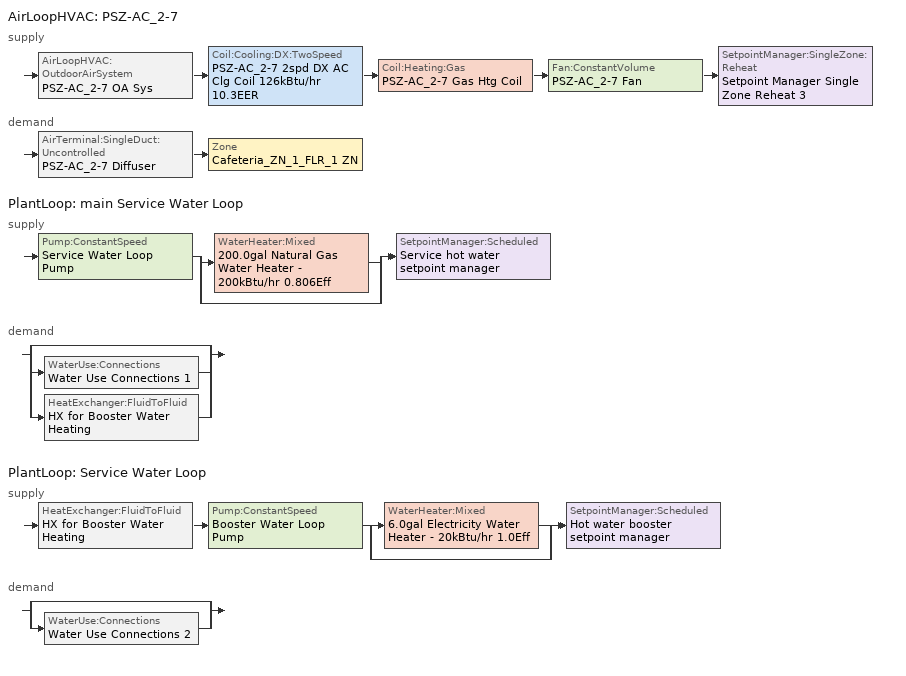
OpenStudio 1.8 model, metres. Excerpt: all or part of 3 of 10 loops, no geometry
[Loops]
AirLoopHVAC 'PSZ-AC_2-7'
 supply: AirLoopHVAC:OutdoorAirSystem 'PSZ-AC_2-7 OA Sys' > Coil:Cooling:DX:TwoSpeed 'PSZ-AC_2-7 2spd DX AC Clg Coil 126kBtu/hr 10.3EER' > Coil:Heating:Gas 'PSZ-AC_2-7 Gas Htg Coil' > Fan:ConstantVolume 'PSZ-AC_2-7 Fan' > SetpointManager:SingleZone:Reheat 'Setpoint Manager Single Zone Reheat 3'
 demand: AirTerminal:SingleDuct:Uncontrolled 'PSZ-AC_2-7 Diffuser' > Zone 'Cafeteria_ZN_1_FLR_1 ZN'
PlantLoop 'main Service Water Loop'
 supply: Pump:ConstantSpeed 'Service Water Loop Pump' > split
  | WaterHeater:Mixed '200.0gal Natural Gas Water Heater - 200kBtu/hr 0.806Eff'
  | bypass
  join > SetpointManager:Scheduled 'Service hot water setpoint manager'
 demand: split
  | bypass
  | WaterUse:Connections 'Water Use Connections 1'
  | HeatExchanger:FluidToFluid 'HX for Booster Water Heating'
PlantLoop 'Service Water Loop'
 supply: HeatExchanger:FluidToFluid 'HX for Booster Water Heating' > Pump:ConstantSpeed 'Booster Water Loop Pump' > split
  | WaterHeater:Mixed '6.0gal Electricity Water Heater - 20kBtu/hr 1.0Eff'
  | bypass
  join > SetpointManager:Scheduled 'Hot water booster setpoint manager'
 demand: split
  | bypass
  | WaterUse:Connections 'Water Use Connections 2'
[Sizing:Zone]
Cafeteria_ZN_1_FLR_1 ZN: Zone Cooling Design Supply Air Temperature {C}=12.8; Zone Heating Design Supply Air Temperature {C}=40; Zone Cooling Design Supply Air Humidity Ratio {kg-H2O/kg-air}=0.0085; Zone Heating Design Supply Air Humidity Ratio {kg-H2O/kg-air}=0.008; Cooling Design Air Flow Method=DesignDay; Heating Design Air Flow Method=DesignDay
[Zone equipment]
Cafeteria_ZN_1_FLR_1 ZN: PSZ-AC_2-7 Diffuser
[PlantLoop] Plant Loop Volume {m3}=Autocalculate
Name | Maximum Loop Temperature {C} | Minimum Loop Temperature {C}
main Service Water Loop | 60 | 10
Service Water Loop
[Sizing:Plant] Loop Type=Heating; Loop Design Temperature Difference {deltaC}=5; Sizing Option=NonCoincident; Zone Timesteps in Averaging Window=1; Coincident Sizing Factor Mode=None
Name | Design Loop Exit Temperature {C}
main Service Water Loop | 60
Service Water Loop | 82.2222
[SetpointManager:Scheduled] Control Variable=Temperature
Name | Schedule
Service hot water setpoint manager | Service Water Loop Temp - 140.0F
Hot water booster setpoint manager | Service Water Booster Temp - 180.0F
[AirLoopHVAC]
PSZ-AC_2-7: Design Supply Air Flow Rate {m3/s}=AutoSize
[Sizing:System]
PSZ-AC_2-7: Type of Load to Size On=Sensible; Design Outdoor Air Flow Rate {m3/s}=Autosize; Minimum System Air Flow Ratio=1; Preheat Design Temperature {C}=7; Preheat Design Humidity Ratio {kg-H2O/kg-Air}=0.008; Precool Design Temperature {C}=12.8; Precool Design Humidity Ratio {kg-H2O/kg-Air}=0.008; Central Cooling Design Supply Air Temperature {C}=12.8; Central Heating Design Supply Air Temperature {C}=40; Sizing Option=Coincident; 100% Outdoor Air in Cooling=No; 100% Outdoor Air in Heating=No; Central Cooling Design Supply Air Humidity Ratio {kg-H2O/kg-Air}=0.0085; Central Heating Design Supply Air Humidity Ratio {kg-H2O/kg-Air}=0.008; Cooling Design Air Flow Method=DesignDay; Cooling Design Air Flow Rate {m3/s}=0; Heating Design Air Flow Method=DesignDay; Heating Design Air Flow Rate {m3/s}=0; System Outdoor Air Method=ZoneSum; Zone Maximum Outdoor Air Fraction=1; Cooling Supply Air Flow Rate Per Floor Area {m3/s-m2}=0.00996765; Cooling Fraction of Autosized Cooling Supply Air Flow Rate=1; Cooling Supply Air Flow Rate Per Unit Cooling Capacity {m3/s-W}=3.94755e-05; Heating Supply Air Flow Rate Per Floor Area {m3/s-m2}=0.00996765; Heating Fraction of Autosized Heating Supply Air Flow Rate=1; Heating Fraction of Autosized Cooling Supply Air Flow Rate=1; Heating Supply Air Flow Rate Per Unit Heating Capacity {m3/s-W}=3.15882e-05; Cooling Design Capacity Method=CoolingDesignCapacity; Cooling Design Capacity {W}=autosize; Cooling Design Capacity Per Floor Area {W/m2}=234.7; Fraction of Autosized Cooling Design Capacity=1; Heating Design Capacity Method=HeatingDesignCapacity; Heating Design Capacity {W}=autosize; Heating Design Capacity Per Floor Area {W/m2}=157; Fraction of Autosized Heating Design Capacity=1; Central Cooling Capacity Control Method=OnOff
[Coil:Cooling:DX:TwoSpeed]
PSZ-AC_2-7 2spd DX AC Clg Coil 126kBtu/hr 10.3EER: Availability Schedule=Always On Discrete; Rated High Speed Total Cooling Capacity {W}=Autosize; Rated High Speed Sensible Heat Ratio=Autosize; Rated High Speed COP {W/W}=3.56576; Rated High Speed Air Flow Rate {m3/s}=Autosize; Total Cooling Capacity Function of Temperature Curve=Curve Biquadratic 25; Total Cooling Capacity Function of Flow Fraction Curve=Curve Quadratic 19; Energy Input Ratio Function of Temperature Curve=Curve Biquadratic 26; Energy Input Ratio Function of Flow Fraction Curve=Curve Quadratic 20; Part Load Fraction Correlation Curve=Curve Quadratic 21; Rated Low Speed Total Cooling Capacity {W}=Autosize; Rated Low Speed Sensible Heat Ratio=0.69; Rated Low Speed COP {W/W}=3.56576; Low Speed Total Cooling Capacity Function of Temperature Curve=Curve Biquadratic 27; Low Speed Energy Input Ratio Function of Temperature Curve=Curve Biquadratic 28; Condenser Type=AirCooled; High Speed Evaporative Condenser Effectiveness=0; High Speed Evaporative Condenser Air Flow Rate {m3/s}=Autosize; High Speed Evaporative Condenser Pump Rated Power Consumption {W}=Autosize; Low Speed Evaporative Condenser Effectiveness=0; Low Speed Evaporative Condenser Air Flow Rate {m3/s}=Autosize; Low Speed Evaporative Condenser Pump Rated Power Consumption {W}=Autosize; Basin Heater Capacity {W/K}=10; Basin Heater Setpoint Temperature {C}=2
[Controller:OutdoorAir]
PSZ-AC_2-7 OA Sys Controller: Minimum Outdoor Air Flow Rate {m3/s}=0; Maximum Outdoor Air Flow Rate {m3/s}=Autosize; Economizer Control Type=NoEconomizer; Economizer Control Action Type=ModulateFlow; Economizer Maximum Limit Dry-Bulb Temperature {C}=28; Economizer Maximum Limit Enthalpy {J/kg}=64000; Economizer Minimum Limit Dry-Bulb Temperature {C}=-100; Lockout Type=LockoutWithCompressor; Minimum Limit Type=FixedMinimum; Minimum Outdoor Air Schedule=SchoolPrimary MinOA_MotorizedDamper_Sched; Maximum Fraction of Outdoor Air Schedule=PSZAC27maxOASch; Controller Mechanical Ventilation=Controller Mechanical Ventilation 3; High Humidity Control=No; Heat Recovery Bypass Control Type=BypassWhenOAFlowGreaterThanMinimum
[Controller:MechanicalVentilation]
Controller Mechanical Ventilation 3: Availability Schedule=Always On Discrete; Demand Controlled Ventilation=Yes; System Outdoor Air Method=ZoneSum
[AirLoopHVAC:OutdoorAirSystem]
PSZ-AC_2-7 OA Sys: Controller=PSZ-AC_2-7 OA Sys Controller
[SetpointManager:SingleZone:Reheat]
Setpoint Manager Single Zone Reheat 3: Minimum Supply Air Temperature {C}=10; Maximum Supply Air Temperature {C}=50; Control Zone=Cafeteria_ZN_1_FLR_1 ZN
[Fan:ConstantVolume]
PSZ-AC_2-7 Fan: Availability Schedule=Always On Discrete; Fan Efficiency=0.546; Pressure Rise {Pa}=622.722; Maximum Flow Rate {m3/s}=AutoSize; Motor Efficiency=0.84
[Coil:Heating:Gas]
PSZ-AC_2-7 Gas Htg Coil: Availability Schedule=Always On Discrete; Gas Burner Efficiency=0.8; Nominal Capacity {W}=AutoSize; Parasitic Electric Load {W}=0; Parasitic Gas Load {W}=0
[AirTerminal:SingleDuct:Uncontrolled]
PSZ-AC_2-7 Diffuser: Availability Schedule=Always On Discrete; Maximum Air Flow Rate {m3/s}=AutoSize
[Pump:ConstantSpeed] Rated Flow Rate {m3/s}=autosize; Rated Power Consumption {W}=autosize; Fraction of Motor Inefficiencies to Fluid Stream=0; Pump Control Type=Intermittent
Name | Rated Pump Head {Pa} | Motor Efficiency
Service Water Loop Pump | 29891 | 0.3
Booster Water Loop Pump | 0 | 1
[WaterHeater:Mixed] Deadband Temperature Difference {deltaC}=2; Maximum Temperature Limit {C}=82.2222; Heater Control Type=Cycle; Off Cycle Parasitic Heat Fraction to Tank=0.8; On Cycle Parasitic Heat Fraction to Tank=0; Ambient Temperature Indicator=Schedule; Use Side Effectiveness=1; Source Side Effectiveness=1; Use Side Design Flow Rate {m3/s}=autosize; Source Side Design Flow Rate {m3/s}=autosize; Indirect Water Heating Recovery Time {hr}=1.5
Name | Tank Volume {m3} | Setpoint Temperature Schedule | Heater Maximum Capacity {W} | Heater Fuel Type | Heater Thermal Efficiency | Off Cycle Parasitic Fuel Consumption Rate {W} | Off Cycle Parasitic Fuel Type | On Cycle Parasitic Fuel Consumption Rate {W} | On Cycle Parasitic Fuel Type | Ambient Temperature Schedule | Off Cycle Loss Coefficient to Ambient Temperature {W/K} | On Cycle Loss Coefficient to Ambient Temperature {W/K}
200.0gal Natural Gas Water Heater - 200kBtu/hr 0.806Eff | 0.757082 | Service Water Loop Temp - 140.0F | 58614.2 | NaturalGas | 0.805778 | 842.872 | NaturalGas | 842.872 | NaturalGas | Water Heater Ambient Temp Schedule - 70F | 8.70878 | 8.70878
6.0gal Electricity Water Heater - 20kBtu/hr 1.0Eff | 0.0227125 | Service Water Booster Temp - 180.0F | 6000.04 | Electricity | 1 | 20 | Electricity |  | Electricity | Water Heater Ambient Temp Schedule - 70F 1 | 0.796809 | 0.796809
[WaterUse:Connections]
Name | Water Use Equipment Name 1
Water Use Connections 1 | Main Service Water Use 1.7gal/min
Water Use Connections 2 | Booster Water Fixture - 1.0 gal/min at 180.0F
[WaterUse:Equipment:Definition]
Name | Peak Flow Rate {m3/s} | Target Temperature Schedule
Main Service Water Use Def 1.7gal/min | 0.000107253 | Schedule Ruleset 3
Water Fixture Def - 1.0 gal/min | 6.30902e-05 | Schedule Ruleset 6
[WaterUse:Equipment] Flow Rate Fraction Schedule=SchoolPrimary BLDG_SWH_SCH
Name | Water Use Equipment Definition
Main Service Water Use 1.7gal/min | Main Service Water Use Def 1.7gal/min
Booster Water Fixture - 1.0 gal/min at 180.0F | Water Fixture Def - 1.0 gal/min
[HeatExchanger:FluidToFluid]
HX for Booster Water Heating: Loop Demand Side Design Flow Rate {m3/s}=autosize; Loop Supply Side Design Flow Rate {m3/s}=autosize; Heat Exchange Model Type=Ideal; Heat Exchanger U-Factor Times Area Value {W/K}=autosize; Control Type=UncontrolledOn; Minimum Temperature Difference to Activate Heat Exchanger {deltaC}=0.01; Heat Transfer Metering End Use Type=LoopToLoop; Component Override Cooling Control Temperature Mode=Loop; Sizing Factor=1; Operation Minimum Temperature Limit {C}=0; Operation Maximum Temperature Limit {C}=100
[Schedule:Ruleset]
Name | Default Day Schedule | Summer Design Day Schedule | Winter Design Day Schedule
SchoolPrimary MinOA_MotorizedDamper_Sched | SchoolPrimary MinOA_MotorizedDamper_Sched Default | SchoolPrimary MinOA_MotorizedDamper_Sched Summer Design Day | SchoolPrimary MinOA_MotorizedDamper_Sched Winter Design Day
Service Water Loop Temp - 140.0F | Service Water Loop Temp - 140.0F Default
Water Heater Ambient Temp Schedule - 70F | Water Heater Ambient Temp Schedule - 70F Default
Schedule Ruleset 3 | Schedule Day 49
SchoolPrimary BLDG_SWH_SCH | SchoolPrimary BLDG_SWH_SCH Default | SchoolPrimary BLDG_SWH_SCH Summer Design Day | SchoolPrimary BLDG_SWH_SCH Winter Design Day
Service Water Booster Temp - 180.0F | Service Water Booster Temp - 180.0F Default
Water Heater Ambient Temp Schedule - 70F 1 | Water Heater Ambient Temp Schedule - 70F Default 1
Schedule Ruleset 6 | Schedule Day 54
PSZAC27maxOASch | PSZAC27maxOASchDefault
[Schedule:Day]
SchoolPrimary MinOA_MotorizedDamper_Sched Default; SchoolPrimary BLDG_SWH_SCH Default; SchoolPrimary BLDG_SWH_SCH Summer Design Day 1; SchoolPrimary BLDG_SWH_SCH Summer Design Day 3; SchoolPrimary BLDG_SWH_SCH Summer Design Day 5: 24, 0, 0
SchoolPrimary MinOA_MotorizedDamper_Sched Winter Design Day; SchoolPrimary MinOA_MotorizedDamper_Sched Summer Design Day; SchoolPrimary MinOA_MotorizedDamper_Sched Summer Design Day 1: 8, 0, 0, 21, 0, 1, 24, 0, 0
Service Water Loop Temp - 140.0F Default; Schedule Day 49: 24, 0, 60
Water Heater Ambient Temp Schedule - 70F Default; Water Heater Ambient Temp Schedule - 70F Default 1: 24, 0, 21.1111
SchoolPrimary BLDG_SWH_SCH Summer Design Day: 7, 0, 0.05, 8, 0, 0.1, 9, 0, 0.34, 10, 0, 0.6, 11, 0, 0.63, 12, 0, 0.72, 13, 0, 0.79, 14, 0, 0.83, 15, 0, 0.61, 16, 0, 0.65, 18, 0, 0.1, 19, 0, 0.19, 20, 0, 0.25, 22, 0, 0.22, 23, 0, 0.12, 24, 0, 0.09
SchoolPrimary BLDG_SWH_SCH Summer Design Day 2; SchoolPrimary BLDG_SWH_SCH Summer Design Day 6: 8, 0, 0, 9, 0, 0.34, 10, 0, 0.6, 11, 0, 0.63, 12, 0, 0.72, 13, 0, 0.79, 14, 0, 0.83, 15, 0, 0.61, 16, 0, 0.65, 18, 0, 0.1, 19, 0, 0.19, 20, 0, 0.25, 24, 0, 0
SchoolPrimary BLDG_SWH_SCH Winter Design Day: 9, 0, 0.03, 13, 0, 0.05, 24, 0, 0.03
SchoolPrimary BLDG_SWH_SCH Summer Design Day 4: 8, 0, 0, 18, 0, 0.1, 19, 0, 0.19, 20, 0, 0.25, 24, 0, 0
Service Water Booster Temp - 180.0F Default; Schedule Day 54: 24, 0, 82.2222
PSZAC27maxOASchDefault: 24, 0, 0.7
[Schedule:Rule] Date Specification Type=DateRange
Name | Schedule Ruleset | Rule Order | Day Schedule | Apply Monday | Apply Tuesday | Apply Wednesday | Apply Thursday | Apply Friday | Start Month | Start Day | End Month | End Day | Apply Sunday | Apply Saturday
Schedule Rule 60 | SchoolPrimary MinOA_MotorizedDamper_Sched | 0 | SchoolPrimary MinOA_MotorizedDamper_Sched Summer Design Day 1 | Yes | Yes | Yes | Yes | Yes | 1 | 1 | 12 | 31
Schedule Rule 78 | SchoolPrimary BLDG_SWH_SCH | 5 | SchoolPrimary BLDG_SWH_SCH Summer Design Day 1 |  |  |  |  |  | 1 | 1 | 6 | 15 | Yes | Yes
Schedule Rule 79 | SchoolPrimary BLDG_SWH_SCH | 4 | SchoolPrimary BLDG_SWH_SCH Summer Design Day 2 | Yes | Yes | Yes | Yes | Yes | 1 | 1 | 6 | 15
Schedule Rule 80 | SchoolPrimary BLDG_SWH_SCH | 3 | SchoolPrimary BLDG_SWH_SCH Summer Design Day 3 |  |  |  |  |  | 6 | 16 | 9 | 15 | Yes | Yes
Schedule Rule 81 | SchoolPrimary BLDG_SWH_SCH | 2 | SchoolPrimary BLDG_SWH_SCH Summer Design Day 4 | Yes | Yes | Yes | Yes | Yes | 6 | 16 | 9 | 15
Schedule Rule 82 | SchoolPrimary BLDG_SWH_SCH | 1 | SchoolPrimary BLDG_SWH_SCH Summer Design Day 5 |  |  |  |  |  | 9 | 16 | 12 | 31 |  | Yes
Schedule Rule 83 | SchoolPrimary BLDG_SWH_SCH | 0 | SchoolPrimary BLDG_SWH_SCH Summer Design Day 6 | Yes | Yes | Yes | Yes | Yes | 9 | 16 | 12 | 31
[Schedule:Constant]
Always On Discrete: Value=1
[Curve:Biquadratic] Minimum Value of x {BasedOnField A2}=17; Maximum Value of x {BasedOnField A2}=22; Minimum Value of y {BasedOnField A3}=13; Maximum Value of y {BasedOnField A3}=46
Name | Coefficient1 Constant | Coefficient2 x | Coefficient3 x**2 | Coefficient4 y | Coefficient5 y**2 | Coefficient6 x*y
Curve Biquadratic 25; Curve Biquadratic 27 | 0.42415 | 0.04426 | -0.00042 | 0.00333 | -8e-005 | -0.00021
Curve Biquadratic 26; Curve Biquadratic 28 | 1.23649 | -0.02431 | 0.00057 | -0.01434 | 0.00063 | -0.00038
[Curve:Quadratic]
Name | Coefficient1 Constant | Coefficient2 x | Coefficient3 x**2 | Minimum Value of x {BasedOnField A2} | Maximum Value of x {BasedOnField A2}
Curve Quadratic 19 | 0.77136 | 0.34053 | -0.11088 | 0.75918 | 1.13877
Curve Quadratic 20 | 1.2055 | -0.32953 | 0.12308 | 0.75918 | 1.13877
Curve Quadratic 21 | 0.771 | 0.229 | 0 | 0 | 1
